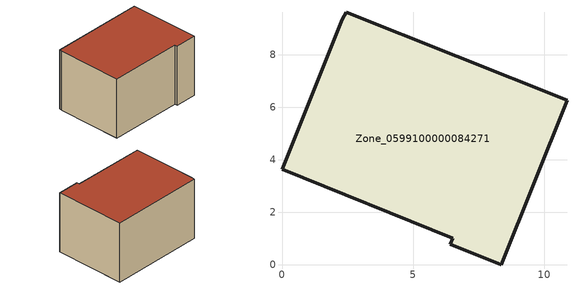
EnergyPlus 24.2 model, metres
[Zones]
Zone_0599100000084271
 floor ground (C_G): 6.41,0.78 6.5,1.01 0,3.63 2.3,9.36 2.44,9.62 10.86,6.26 8.36,0 z0.06
 wall outside (C_F): 6.5,1.01 6.41,0.78 8.36,0 10.86,6.26 2.44,9.62 2.3,9.36 0,3.63 6.5,1.01 z0.06:5.83
 roof outside (C_R): 2.3,9.36 0,3.63 6.5,1.01 6.41,0.78 8.36,0 10.86,6.26 2.44,9.62 z5.83
[BUILDING]
Pand.0599100000084271: North Axis=0; Terrain=City; Loads Convergence Tolerance Value=0.04; Temperature Convergence Tolerance Value=0.4; Solar Distribution=FullExterior; Maximum Number of Warmup Days=25; Minimum Number of Warmup Days=1
[Site:Location]
Rotterdam.The.Hague.AP_ZH_NLD Design_Conditions: Latitude=51.96; Longitude=4.45; Time Zone=1; Elevation=-4.5
[SITE:GROUNDTEMPERATURE:BUILDINGSURFACE]
18, 18, 18, 18, 18, 18, 18, 18, 18, 18, 18, 18
[MATERIAL] Thermal Absorptance=0.9; Solar Absorptance=0.7; Visible Absorptance=0.7
Name | Roughness | Thickness | Conductivity | Density | Specific Heat
G.TI.1975-1991 | MediumSmooth | 0.15 | 0.288461 | 540 | 1210
F.TI.1975-1991 | Rough | 0.3 | 0.230769 | 1920 | 840
R.TI.1975-1991 | MediumRough | 0.2 | 0.153846 | 1500 | 1000
[CONSTRUCTION]
C_G: G.TI.1975-1991
C_F: F.TI.1975-1991
C_R: R.TI.1975-1991
[ZONE]
Zone_0599100000084271: Type=1; Multiplier=1; Ceiling Height=Autocalculate; Volume=Autocalculate; Floor Area=autocalculate; Part of Total Floor Area=Yes
[ZONEINFILTRATION:DESIGNFLOWRATE]
Infil_Zone_0599100000084271: Zone or ZoneList or Space or SpaceList=Zone_0599100000084271; Schedule=AlwaysOn; Design Flow Rate Calculation Method=Flow/Area; Flow Rate per Floor Area=0.003; Constant Term Coefficient=1; Temperature Term Coefficient=0; Velocity Term Coefficient=0; Velocity Squared Term Coefficient=0
[HVACTEMPLATE:ZONE:IDEALLOADSAIRSYSTEM]
Zone_0599100000084271: Maximum Heating Supply Air Temperature=50; Minimum Cooling Supply Air Temperature=13; Maximum Heating Supply Air Humidity Ratio=0.0156; Minimum Cooling Supply Air Humidity Ratio=0.0077; Heating Limit=NoLimit; Cooling Limit=NoLimit; Dehumidification Control Type=ConstantSensibleHeatRatio; Cooling Sensible Heat Ratio=0.7; Dehumidification Setpoint=60; Humidification Control Type=None; Humidification Setpoint=30; Outdoor Air Method=None; Outdoor Air Flow Rate per Person=0.00944; Outdoor Air Flow Rate per Zone Floor Area=0; Outdoor Air Flow Rate per Zone=0; Demand Controlled Ventilation Type=None; Outdoor Air Economizer Type=NoEconomizer; Heat Recovery Type=None; Sensible Heat Recovery Effectiveness=0.7; Latent Heat Recovery Effectiveness=0.65
[ZONECONTROL:THERMOSTAT]
ThermostatControl_Zone_0599100000084271: Zone or ZoneList=Zone_0599100000084271; Control Type Schedule=DualSetpointControlType; Control 1=Thermostat_Zone_0599100000084271; Temperature Difference Between Cutout And Setpoint=0
[THERMOSTATSETPOINT:DUALSETPOINT]
Thermostat_Zone_0599100000084271: Heating Setpoint Temperature Schedule=HeatingSetpoint_Zone_0599100000084271; Cooling Setpoint Temperature Schedule=CoolingSetpoint_Zone_0599100000084271
[SCHEDULE:COMPACT]
HeatingSetpoint_Zone_0599100000084271: Through: 12/31, For: AllDays, Until: 24:00, 21
CoolingSetpoint_Zone_0599100000084271: Through: 12/31, For: AllDays, Until: 24:00, 24
DualSetpointControlType: Through: 12/31, For: AllDays, Until: 24:00, 4
AlwaysOn: Through: 12/31, For: AllDays, Until: 24:00, 1
